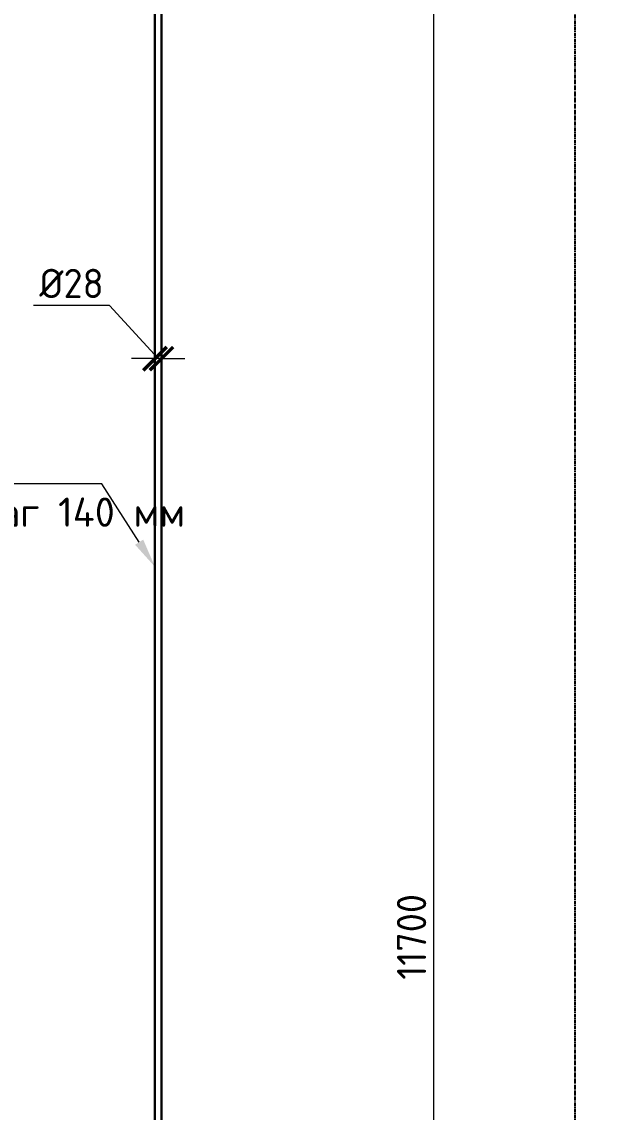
# Model space of a CAD drawing. Header units: millimetres. Extents: x -65574 to 111613, y -106550 to -50518.
# Drawn here: x -15873 to -13319, y -83652 to -78993 of the extents above; entities that cross this region are included whole.
import ezdxf
from ezdxf import colors
from ezdxf.entities.mleader import LeaderData, LeaderLine
from ezdxf.math import Vec2, Vec3

# ---------------------------------------------------------------- set-up
doc = ezdxf.new("R2010")
doc.units = ezdxf.units.MM
doc.linetypes.add('осевая', pattern=[50.8, 31.75, -6.35, 6.35, -6.35])
doc.layers.get('Defpoints').update_dxf_attribs({"color": 6})
doc.styles.add('GOST-2.304_Type-B', font='GOST Common.ttf')
doc.dimstyles.new('УРСТ', dxfattribs={"dimtxt": 2.5, "dimasz": 2, "dimexe": 1.2, "dimexo": 1.5, "dimtad": 1, "dimdec": 0, "dimrnd": 1, "dimtxsty": 'GOST-2.304_Type-B', "dimblk": 'ARCHTICK', "dimcen": 2, "dimdle": 2, "dimazin": 3, "dimtfac": 1, "dimtdec": 0, "dimtmove": 1, "dimatfit": 0, "dimldrblk": 'NONE', "dimlwd": 15, "dimlwe": 15, "dimarcsym": 0})

# ---------------------------------------------------------------- blocks, each defined once
blk = doc.blocks.new('_ArchTick')
at = {"color": 0, "linetype": 'ByBlock', "const_width": 0.15}
blk.add_lwpolyline([(-0.5, -0.5), (0.5, 0.5)], dxfattribs=at)
blk = doc.blocks.new('*D523')
at = {"color": 0, "lineweight": 15, "ltscale": 100, "transparency": 16777216}
for p, q in [((-15498.1, -80205), (-15823.1, -80205)), ((-15290.4, -80432.4), (-15498.1, -80205)), ((-15304.4, -80363.2), (-15304.4, -80372.4)), ((-15276.4, -80363.2), (-15276.4, -80372.4)), ((-15304.4, -80432.4), (-15404.4, -80432.4)), ((-15276.4, -80432.4), (-15304.4, -80432.4)), ((-15276.4, -80432.4), (-15304.4, -80432.4)), ((-15276.4, -80432.4), (-15176.4, -80432.4))]:
    blk.add_line(p, q, dxfattribs=at)
at = {"layer": 'Defpoints', "color": 0, "lineweight": -2, "ltscale": 100, "transparency": 16777216}
for p in [(-15304.4, -80432.4), (-15304.4, -80438.2), (-15276.4, -80438.2)]:
    blk.add_point(p, dxfattribs=at)
at = {"color": 0, "lineweight": 15, "ltscale": 100, "transparency": 16777216, "xscale": 100, "yscale": 100, "zscale": 100}
blk.add_blockref('_ArchTick', (-15304.4, -80432.4), dxfattribs=at)
at = {"color": 0, "lineweight": 15, "ltscale": 100, "transparency": 16777216, "xscale": 100, "yscale": 100, "zscale": 100, "rotation": 180}
blk.add_blockref('_ArchTick', (-15276.4, -80432.4), dxfattribs=at)
at = {"color": 0, "lineweight": 15, "ltscale": 100, "transparency": 16777216, "insert": (-15660.6, -80111.2), "char_height": 125, "attachment_point": 5, "style": 'GOST-2.304_Type-B'}
blk.add_mtext('%%C28', dxfattribs=at)
blk = doc.blocks.new('_None')
blk = doc.blocks.new('*D529')
at = {"color": 0, "lineweight": 15, "transparency": 16777216}
for p, q in [((-14115.5, -76952.8), (-14115.5, -88852.8)), ((-15201.4, -77052.8), (-14055.5, -77052.8)), ((-15197.4, -88752.8), (-14055.5, -88752.8))]:
    blk.add_line(p, q, dxfattribs=at)
at = {"layer": 'Defpoints', "color": 0, "lineweight": -2, "transparency": 16777216}
for p in [(-15276.4, -77052.8), (-15272.4, -88752.8), (-14115.5, -88752.8)]:
    blk.add_point(p, dxfattribs=at)
at = {"color": 0, "lineweight": 15, "transparency": 16777216, "xscale": 100, "yscale": 100, "zscale": 100}
for p, rotation in [((-14115.5, -77052.8), 90), ((-14115.5, -88752.8), 270)]:
    blk.add_blockref('_ArchTick', p, dxfattribs=dict(at, rotation=rotation))
at = {"color": 0, "lineweight": -2, "transparency": 16777216, "insert": (-14209.2, -82902.8), "char_height": 125, "attachment_point": 5, "rotation": 90, "style": 'GOST-2.304_Type-B'}
blk.add_mtext('11700', dxfattribs=at)

msp = doc.modelspace()

# ---------------------------------------------------------------- linework, layer by layer
at = {"color": 0, "linetype": 'осевая', "ltscale": 0.5}
msp.add_line((-13511.8, -69769), (-13511.8, -100002.8), dxfattribs=at)
at = {"lineweight": 30}
msp.add_lwpolyline([(-15276.4, -88752.8), (-15276.4, -77052.8), (-15304.4, -77052.8), (-15304.4, -88752.8)], close=True, dxfattribs=at)

# ---------------------------------------------------------------- dimensions: what is measured, and where the dimension line sits
at = {"lineweight": -2}
dim = msp.add_linear_dim(base=(-14115.5, -88752.8), p1=(-15276.4, -77052.8), p2=(-15272.4, -88752.8), angle=90, dimstyle='УРСТ', dxfattribs=at)
dim.commit()
dim.dimension.update_dxf_attribs({"geometry": '*D529', "text_midpoint": (-14209.2, -82902.8)})
at = {"color": 0, "lineweight": 15, "ltscale": 100}
dim = msp.add_linear_dim(base=(-15304.4, -80432.4), p1=(-15276.4, -80438.2), p2=(-15304.4, -80438.2), text='%%C<>', dimstyle='УРСТ', dxfattribs=at)
dim.commit()
dim.dimension.update_dxf_attribs({"geometry": '*D523', "text_midpoint": (-15529.3, -80205), "dimtype": 160})

# ---------------------------------------------------------------- leaders
ml = msp.add_multileader_mtext('Standard', dxfattribs=at)
ml.set_content('{\\C0;5\\PА500C \\fISOCPEUR|b0|i0|c204|p34;%%C28\\fISOCPEUR|b0|i0|c0|p34; \\fISOCPEUR|b0|i0|c204|p34;шаг 140\\fISOCPEUR|b0|i0|c0|p34; \\fISOCPEUR|b0|i0|c204|p34;мм}', color=2, style='GOST-2.304_Type-B')
ml.set_leader_properties(color=256, linetype='ByLayer', lineweight=13)
ml.build(insert=Vec2(0, 0))
ml.multileader.update_dxf_attribs({"has_dogleg": 0, "text_left_attachment_type": 6, "text_right_attachment_type": 6, "dogleg_length": 0, "arrow_head_size": 125, "scale": 50})
ctx = ml.context
ctx.base_point, ctx.scale, ctx.char_height, ctx.arrow_head_size, ctx.landing_gap_size, ctx.plane_origin = Vec3(-16606.3, -80967.3), 50, 125, 125, 100, Vec3(-20967.2, -83592.1)
ctx.left_attachment, ctx.right_attachment, ctx.text_align_type = 6, 6, 1
notes = []
notes.append((ctx, [(1, (1, 1, 0), (-15531.3, -80967.3), (-1, 0), 0, [(1, [(-15304.4, -81321.9)], 0, [])])]))
ctx.mtext.insert, ctx.mtext.width, ctx.mtext.alignment, ctx.mtext.flow_direction = Vec3(-16068.8, -80817.3), 942.218, 2, 5
ml = msp.add_multileader_mtext('Standard', dxfattribs=at)
ml.set_content('{\\C0;1\\PА500C \\fISOCPEUR|b0|i0|c204|p34;%%C\\fISOCPEUR|b0|i0|c0|p34;2\\fISOCPEUR|b0|i0|c204|p34;2\\fISOCPEUR|b0|i0|c0|p34; \\fISOCPEUR|b0|i0|c204|p34;шаг 140\\fISOCPEUR|b0|i0|c0|p34; \\fISOCPEUR|b0|i0|c204|p34;мм}', color=2, style='GOST-2.304_Type-B')
ml.set_leader_properties(color=256, linetype='ByLayer', lineweight=13)
ml.build(insert=Vec2(0, 0))
ml.multileader.update_dxf_attribs({"has_dogleg": 0, "text_left_attachment_type": 6, "text_right_attachment_type": 6, "dogleg_length": 0, "arrow_head_size": 125, "scale": 50})
ctx = ml.context
ctx.base_point, ctx.scale, ctx.char_height, ctx.arrow_head_size, ctx.landing_gap_size, ctx.plane_origin = Vec3(-11125.6, -80967.3), 50, 125, 125, 100, Vec3(-15555.7, -83592.1)
ctx.left_attachment, ctx.right_attachment, ctx.text_align_type = 6, 6, 1
notes.append((ctx, [(1, (1, 1, 0), (-10050.6, -80967.3), (-1, 0), 0, [(1, [(-9892.9, -81321.9)], 0, [])])]))
ctx.mtext.insert, ctx.mtext.width, ctx.mtext.alignment, ctx.mtext.flow_direction = Vec3(-10588.1, -80817.3), 942.218, 2, 5
ml = msp.add_multileader_mtext('Standard', dxfattribs=at)
ml.set_content('{\\C0;А}', color=2, style='GOST-2.304_Type-B')
ml.set_leader_properties(linetype='ByLayer', lineweight=13)
ml.set_arrow_properties(name='NONE')
ml.build(insert=Vec2(0, 0))
ml.multileader.update_dxf_attribs({"has_dogleg": 0, "text_left_attachment_type": 6, "text_right_attachment_type": 6, "dogleg_length": 0, "arrow_head_size": 125, "scale": 50})
ctx = ml.context
ctx.base_point, ctx.scale, ctx.char_height, ctx.arrow_head_size, ctx.landing_gap_size, ctx.plane_origin = Vec3(-12608.2, -82425.1), 50, 125, 125, 100, Vec3(-19615.4, -71869.3)
ctx.left_attachment, ctx.right_attachment, ctx.text_align_type = 6, 6, 1
notes.append((ctx, [(1, (1, 1, 0), (-12320.7, -82425.1), (-1, 0), 0, [(1, [(-12217.4, -82595.9)], 0, [])])]))
ctx.mtext.insert, ctx.mtext.width, ctx.mtext.alignment, ctx.mtext.flow_direction = Vec3(-12464.4, -82275.1), 278.609, 2, 5
for ctx, leaders in notes:
    for number, flags, end, landing, length, lines in leaders:
        leader = LeaderData()
        leader.index, (leader.has_last_leader_line, leader.has_dogleg_vector, leader.attachment_direction) = number, flags
        leader.last_leader_point, leader.dogleg_vector, leader.dogleg_length = Vec3(end), Vec3(landing), length
        for number, points, colour, breaks in lines:
            line = LeaderLine()
            line.index, line.vertices, line.color, line.breaks = number, Vec3.list(points), colors.encode_raw_color(colour), breaks
            leader.lines.append(line)
        ctx.leaders.append(leader)

doc.saveas('drawing.dxf')
